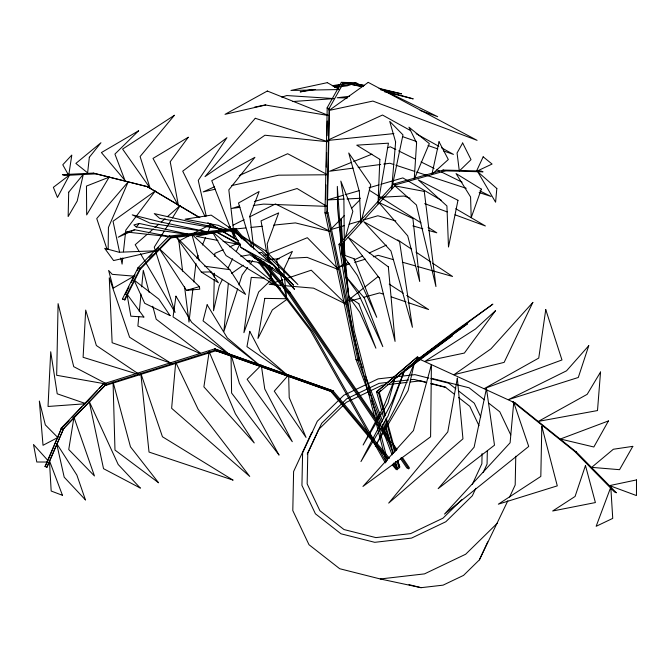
<?xml version="1.0" encoding="UTF-8"?>
<svg xmlns="http://www.w3.org/2000/svg" width="670" height="670" viewBox="0 0 670 670"><rect width="100%" height="100%" fill="white"/><g stroke="black" fill="none" stroke-linecap="round" stroke-linejoin="round"><path stroke-width="1" d="M108.155 249.382L108.431 227.457L128.205 181.838L96.748 218.562L107.141 249.609M327.312 212.884L329.481 109.311L327.195 108.088L325 212.717L355.988 359.413L369.622 395.459M325.645 199.509L325.955 184.861M326.324 167.081L326.633 152.433M326.985 135.692L327.287 121.044M366.021 381.666L357.914 360.234L326.927 213.537L329.121 108.908M482.082 453.548L481.872 463.774L472.333 484.318M487.333 450.885L487.065 464.092L483.171 472.467M515.774 456.22L515.188 484.996L509.585 497.056M214.233 279.482L213.537 310.788L219.232 285.822L222.465 279.29M214.283 277.397L214.375 273.218M214.743 256.526L214.81 253.394L223.219 249.709M228.344 283.351L223.889 331.483L237.657 288.845M138.791 316.768L137.886 326.055L200.255 353.592M139.285 311.609L140.985 294.071M141.688 286.852L143.288 270.345L149.083 292.279M122.761 257.942L122.091 264.114L120.801 257.992M123.439 251.769L125.784 230.153L155.365 190.925L113.029 221.251L119.503 251.87M192.893 289.097L188.982 322.052L184.568 286.76M193.747 281.886L195.942 263.344M68.868 174.368L71.807 155.055L62.771 164.778L68.214 174.502M360.803 222.834L370.778 184.811L348.743 152.995L359.363 191.637L360.753 221.795M168.991 237.079L169.267 236.091L234.416 228.42L236.343 229.241L251.116 246.602M171.193 236.912L170.917 237.9L236.075 230.229L236.343 229.241L171.193 236.912L169.267 236.091M345.167 238.026L352.856 211.343L340.821 181.084L343.886 198.923L344.305 240.991M238.939 284.876L242.138 274.96L247.666 267.389M214.869 350.301L216.15 350.846L216.578 349.698M216.15 350.846L332.638 392.009L333.091 390.87L214.651 348.877L333.091 390.87L389.479 458.288M46.917 467.292L63.7 428.44L46.917 467.292L44.99 466.471L61.774 427.619L54.94 443.867M46.096 464.896L47.302 462.024M48.106 460.114L54.136 445.776M196.829 258.277L198.027 255.429M202.407 245.011L205.589 237.431M207.985 231.753L211.167 224.174L193.622 233.353M307.237 454.026L318.652 429.462L346.331 402.327L358.576 396.481M475.817 488.296L472.358 495.75L445.852 521.729L411.573 538.085L374.748 542.323L340.988 533.797L315.419 513.806L301.935 485.398L302.606 452.887L317.312 421.229L343.819 395.241L354.003 390.384M312.748 432.05L311.265 433.507L293.602 471.529L292.798 510.582L308.996 544.718L339.707 568.73L380.267 578.972L421.07 587.682L443.071 585.153L463.556 575.379L479.393 559.852L487.735 541.879M479.393 559.852L507.86 500.766M228.018 268.075L232.641 258.737M236.343 251.267L240.036 243.788M124.896 299.892L124.352 299.758L140.114 268.293L140.658 268.427L124.896 299.892L122.426 298.937L138.188 267.472L138.732 267.606M125.29 294.448L129 287.045M131.32 282.413L135.022 275.01M137.342 270.378L138.271 268.528M236.343 229.241L235.765 230.287L244.483 240.538M263.871 261.585L290.051 292.354L289.474 293.401L379.974 426.447M388.206 458.515L332.496 391.9L333.091 390.87M258.662 258.637L287.514 292.547L289.474 293.401L290.051 292.354L288.125 291.534M400.384 458.456L406.849 467.953L408.775 468.774L409.378 467.769L402.327 457.401M381.548 410.182L376.641 392.084L377.26 391.087L417.41 356.942L419.336 357.763L378.567 392.905L376.641 392.084L377.269 391.113M384.831 416.036L378.567 392.905L380.761 390.577M417.41 356.942L376.641 392.084M164.15 231.234L154.267 247.121L175.063 312.454L140.44 253.645M165.247 229.475L171.286 219.768M172.383 218.001L180.071 205.64L167.475 216.619M378.567 392.905L379.203 391.933L385.468 415.057M250.119 264.03L252.573 260.663M254.416 258.134L255.647 256.451L253.989 257.623M355.988 359.413L357.914 360.234L358.978 358.819L362.294 367.587M139.301 223.445L133.899 224.919L136.253 226.937L139.301 223.445L187.851 234.132M374.664 417.109L352.361 330.276L339.003 244.324L393.633 184.2L395.568 185.02L340.93 245.145L354.288 331.097L377.109 419.948M61.071 428.247L63.089 429.143L106.27 384.153L103.683 383.6L61.163 428.323L69.035 420.475M71.916 417.444L82.008 406.832M83.448 405.317L97.142 390.911M99.302 388.642L104.344 383.332M105.55 384.915L63.089 429.143M149.217 257.288L152.098 254.349M156.42 249.935L158.581 247.724M171.11 236.753L171.302 237.515L140.348 269.139L140.147 268.385L171.11 236.753L169.183 235.932L138.221 267.565L138.422 268.318M344.363 215.581L330.385 229.718L344.229 225.639M351.716 208.136L359.815 199.953M462.107 499.426L442.979 518.178L410.635 533.613L375.878 537.608L344.012 529.56L319.883 510.699L307.161 483.882L307.79 453.196L321.667 423.323L346.683 398.801L367.939 388.659M497.517 523.019L465.675 554.232L424.504 573.88L380.267 578.972M44.99 466.471L45.694 465.851M147.006 234.441L135.198 244.726L139.393 251.861M148.581 233.076L153.304 228.956M154.879 227.591L158.815 224.157M161.177 222.105L165.113 218.671M392.57 380.526L394.144 379.187M325.36 213.11L325 212.717L326.927 213.537L327.982 212.658L326.7 212.105M357.914 360.234L358.969 359.354L327.982 212.658M363.375 288.251L345.712 302.271L347.705 301.726M364.974 286.978L377.821 276.785L379.572 277.916M231.594 273.402L243.202 265.22M248.185 261.71L249.843 260.546M169.041 236.376L134.737 229.76L126.739 232.046L118.196 237.23L129.226 232.247M189.928 235.287L178.848 241.083L182.617 271.183M223.864 229.785L225.706 228.864M228.47 227.482L230.312 226.56M233.076 225.17L244.14 219.634M249.667 216.862L275.462 203.94L330.595 231.535L295.42 222.909L273.678 225.112M355.862 389.496L366.046 384.639M367.905 383.751L378.089 378.885L394.454 377.009M369.79 387.779L379.036 383.366L388.232 382.31M360.46 395.585L368.944 391.54M370.828 390.635L382.126 385.242L385.25 384.882M348.35 262.531L336.96 267.757L349.723 263.905M354.045 259.927L362.587 256.007M369.229 252.967L386.314 245.136M214.601 186.737L203.211 191.888L215.447 189.174M239.265 175.59L287.648 153.723L327.571 174.761L278.636 175.172L231.753 185.556M131.06 231.418L134.737 229.76M229.751 246.836L239.098 242.741M263.955 255.538L307.329 237.699L338.643 269.633L307.086 257.364L288.51 258.36M351.708 162.316L329.548 171.252L353.073 168.136M353.634 161.537L371.934 154.15M387.344 147.928L390.233 146.764L395.836 149.527M277.991 281.383L269.189 284.34L282.614 285.495M279.951 280.722L282.882 279.733M284.842 279.08L311.265 270.194L345.921 304.088L313.594 288.167L284.675 285.671M281.81 97.15L286.735 95.55L334.33 98.599L292.656 101.538M103.683 383.6L105.81 384.555L216.603 349.707L216.778 350.502L105.977 385.342L104.696 384.789M239.684 206.033L231.77 208.445L239.96 207.323M254.533 201.502L297.086 188.521L326.91 206.352L263.503 204.107L253.268 205.506M354.639 262.422L365.435 259.164M373.291 256.794L378.198 255.32L393.273 259.608M349.171 224.19L361.038 220.698M363.014 220.112L377.855 215.748L395.836 220.949M343.182 195.305L327.27 199.945L343.894 199.107M345.167 194.727L359.095 190.665M369.036 187.767L378.986 184.87M380.97 184.284L402.854 177.91L441.43 200.372M186.469 290.378L199.434 286.626L199.752 289.197L186.469 290.378L159.234 248.587L199.434 286.626M443.054 170.13L393.558 184.032L395.484 184.853L444.981 170.951L443.004 170.046L481.119 171.026L483.045 171.847L444.93 170.867M349.698 301.173L360.661 298.15M363.651 297.321L379.597 292.924L383.516 294.256M333.484 86.531L348.635 82.929L342.512 83.993M312.036 89.42L300.152 91.891L315.302 89.487M254.558 107.158L265.781 104.83M240.597 244.491L216.645 232.138L196.394 236.368L217.968 240.438M334.472 87.318L339.389 86.329M341.357 85.927L355.134 83.139L347.311 85.81L335.469 87.393M240.739 256.359L249.885 254.742L264.491 264.633M332.312 85.76L340.469 84.345M258.896 252.875L261.719 252.448L293.493 285.202L271.844 263.243L265.253 258.762M358.19 167.458L380.686 164.468M383.759 164.066L389.89 163.254L393.859 164.552M349.614 96.262L337.161 97.753L347.521 97.929M384.89 92.033L386.967 91.79L437.669 116.672L420.082 110.416M396.506 376.766L414.914 374.647L428.817 378.165M391.297 381.959L408.675 379.957M410.718 379.722L413.784 379.371L426.731 382.637M387.327 384.647L407.075 382.377M410.191 382.017L420.584 380.82L425.626 382.093M393.876 133.598L327.019 140.533L382.495 115.031L410.685 130.667M223.981 230.145L226.05 229.936M234.333 229.098L245.722 227.942M250.898 227.415L262.288 226.267M85.04 403.792L48.031 406.472L50.711 351.742L57.218 393.809L85.107 403.39M257.548 260.019L260.647 259.851M267.874 259.466L279.222 258.854M95.182 173.907L64.345 175.481L62.419 174.661L93.256 173.086L148.69 186.997L93.289 173.17M347.01 198.948L360.519 198.261M379.22 197.315L404.152 196.059L410.032 198.22M201.369 272.112L211.05 271.886L218.378 282.698L201.369 272.112L175.523 236.133L211.05 271.886M272.598 267.983L269.633 267.983L283.117 276.492L294.49 289.331L275.563 267.983M47.227 462.04L36.791 461.998L33.5 444.512L47.939 460.524M264.424 278.176L251.242 277.388L243.914 332.689L258.679 291.944L272.531 278.661L268.477 278.418M126.739 232.046L168.974 236.627M204.719 266.224L229.86 269.675L245.58 294.381L210.38 271.861M136.253 226.937L185.716 234.123M189.836 234.726L191.896 235.019L189.87 234.575M246.811 260.571L256.962 262.087L266.057 266.283M225.782 230.036L159.728 218.403L154.276 213.613L225.782 229.919M106.321 384.061L56.665 375.284L58.097 303.652L73.725 366.658L106.43 383.768M363.55 86.581L350.519 84.236L361.683 86.681M223.102 241.401L238.52 244.316L240.388 245.186M363.877 85.333L355.77 83.733L363.919 85.534M379.061 88.331L401.581 93.867L380.2 89.135M122.426 298.937L122.97 299.071M388.039 92.535L413.222 98.884L380.568 89.755M431.555 378.324L469.075 387.796L484.435 399.806M430.802 378.667L448.682 383.173L455.876 388.801M431.673 383.617L445.776 387.176M430.718 383.642L445.651 387.411L454.503 394.328M408.968 584.625L421.07 587.682M402.318 262.179L415.383 265.889M417.393 266.467L452.568 276.467L432.535 263.126M412.812 225.865L422.803 228.755M428.8 230.488L436.79 232.808L428.038 227.281M136.043 373.684L83.105 357.303L85.693 310.084L96.363 345.519L140.038 374.924L138.037 374.304M395.844 165.205L414.688 171.386M416.665 172.039L466.253 188.312M479.151 192.541L491.043 196.444L479.846 190.925M391.355 296.911L406.062 301.902M408.022 302.564L428.607 309.54L406.715 295.42M402.662 136.672L416.33 141.437M428.046 145.524L437.812 148.933M443.666 150.976L453.431 154.385L441.605 147.827M216.184 350.712L259.257 365.937M262.188 366.976L332.638 392.009M424.705 203.63L447.217 211.913M455.047 214.802L485.381 225.974L455.784 208.73M329.481 109.311L327.195 108.088M339.003 244.324L340.93 245.145M418.716 358.76L416.79 357.939L514.92 402.871L512.994 402.05M138.188 267.472L140.147 268.385M332.496 391.9L330.57 391.079L387.62 459.302M214.651 348.877L216.603 349.707M227.507 229.559L218.32 225.338L185.079 219.174L211.201 215.129L231.879 229.257M230.271 230.823L233.947 232.515M235.781 233.361L238.545 234.634M398.642 150.901L415.442 159.184M421.036 161.947L434.11 168.388M436.907 169.761L439.713 171.143M441.572 172.064L462.107 182.181M240.974 247.431L272.749 264.616L280.144 273.1L240.974 247.431L232.046 229.475L272.749 264.616M416.145 133.698L438.875 146.311M216.645 232.138L238.52 244.316M199.903 217.624L146.839 186.344L198.873 217.34M209.769 223.504L220.53 229.919M223.219 231.527L238.47 240.605M207.842 222.683L220.397 230.17M222.197 231.234L238.344 240.857M369.379 190.28L421.028 222.867M389.203 284.13L403.214 293.167M397.704 239.919L411.64 249.198M415.986 252.096L430.793 261.962M233.604 230.438L237.917 233.378M240.497 235.145L242.222 236.317M200.498 353.174L156.194 319.213L152.768 306.249M488.48 402.963L499.795 411.807L510.733 434.872M458.272 390.677L474.251 403.173L480.775 416.916M458.523 397.478L469.779 406.28L478.991 425.701M574.508 451.304L513.011 401.925L514.937 402.745L576.434 452.124L574.508 451.228L614.474 491.973L616.4 492.793L576.434 452.049M229.86 269.675L191.838 234.215L199.308 260.756M260.588 259.458L289.44 293.368M234.508 230.254L241.887 238.93M393.508 463.104L398.206 468.724M392.905 464.134L397.603 469.754M392.319 464.913L396.347 469.729M287.514 292.547L391.565 445.491M255.019 255.915L312.446 331.457L373.927 440.207M252.456 254.265L256.241 259.248M258.771 262.565L310.52 330.637L370.468 436.673M290.051 292.354L389.396 438.389M392.335 442.711L397.034 449.62M381.146 428.172L391.138 442.862M393.491 446.312L396.431 450.634M401.129 457.543L408.775 468.774M377.009 445.651L386.23 461.965M373.031 441.203L385.325 462.953M205.087 216.561L182.717 171.168L226.929 137.702L198.261 180.431L206.234 216.1M230.689 228.721L211.745 180.674L254.91 157.333L228.822 189.861L234.475 238.336L231.443 230.647M365.611 376.356L382.562 421.17M383.299 423.122L388.458 436.756M397.662 461.119L399.873 466.965M368.232 387.511L381.49 422.586M382.227 424.537L385.912 434.277M387.386 438.18L392.913 452.786M371.465 400.333L380.669 424.688M381.406 426.639L382.511 429.562M383.985 433.456L392.092 454.888M395.04 462.685L396.514 466.58M252.088 247.49L238.487 203.018L259.131 191.511L249.868 215.941L253.771 249.173M386.28 418.072L395.275 451.253M397.72 460.307L399.63 467.342M385.652 419.052L394.638 452.233M397.092 461.278L399.002 468.313M382.093 412.192L383.726 418.231M384.538 421.246L393.257 453.423M395.442 461.463L397.344 468.498M283.184 284.641L276.509 259.541L292.38 251.384L283.611 269.968L285.521 287.422M283.979 287.648L286.651 297.689L285.864 290.504M378.667 426.003L385.928 454.277M386.707 457.3L387.486 460.332M375.962 422.15L386.079 461.53M214.852 349.681L214.676 348.886L103.884 383.734L104.051 384.521M105.81 384.555L105.977 385.342M266.719 252.758L261.032 220.866L278.678 212.884L267.154 243.981L269.231 261.225M267.087 254.809L268.008 259.96M269.106 266.132L269.658 269.214M270.027 271.275L271.308 278.477L270.579 272.389M269.717 265.286L270.211 269.34M341.734 243.604L345.745 277.991L342.722 243.16M341.139 242.498L337.328 186.394L337.546 208.043L342.278 255.664L341.315 244.525M345.017 255.856L343.903 241.342L344.564 260.772L348.886 298.175L345.176 257.925M342.588 241.125L341.105 218.738L341.708 242.565M636.5 479.921L636.458 495.566L609.574 485.608L636.5 479.921M431.413 364.673L430.592 436.815L362.947 486.445L413.432 430.576L431.413 364.673M541.804 426.288L540.824 476.429L498.338 504.183L557.289 485.859L541.804 426.288M68.692 192.223L68.147 216.536L77.192 201.092L83.331 174.292L68.692 192.223M379.848 159.343L378.022 203.889L388.441 143.179L356.733 145.172L379.848 159.343M416.598 142.886L414.219 179.317L429.328 143.606L408.96 127.2L416.598 142.886M600.538 372.034L597.498 410.559L538.404 421.371L587.18 394.328L600.538 372.034M395.618 141.99L391.699 188.831L402.972 134.879L389.739 121.404L395.618 141.99M175.716 362.269L171.629 408.29L249.734 476.404L198.194 409.412L175.716 362.269M496.822 188.496L495.599 202.214L477.76 171.813L496.822 188.496M513.731 402.419L510.105 442.786L444.52 514.099L528.714 446.446L513.731 402.419M89.336 157.274L87.628 172.86L75.877 163.421L100.944 142.752L89.336 157.274M175.942 296.19L173.061 316.893L229.4 354.397L191.654 322.312L175.942 296.19M545.757 309.615L538.755 358.073L484.318 388.592L561.971 359.966L545.757 309.615M209.166 351.75L203.898 386.866L254.248 442.954L235.396 413.817L209.166 351.75M73.968 417.276L68.742 449.52L94.453 475.96L73.968 417.276M264.792 298.393L257.967 338.434L272.33 309.9L287.79 298.745L264.792 298.393M457.325 378.173L447.794 431.899L388.684 503.111L462.953 438.85L457.325 378.173M249.768 331.349L246.954 346.658L287.02 374.756L260.638 352.102L249.768 331.349M457.97 200.313L448.49 247.021L446.915 205.958L418.256 179.845L457.97 200.313M486.462 388.474L474.109 447.208L438.163 488.639L494.494 445.19L486.462 388.474M439.026 141.739L431.907 174.351L448.314 159.535L439.026 141.739M414.437 362.663L408.08 390.568L375.267 446.262L399.99 398.926L414.437 362.663M207.147 304.783L203.043 320.863L260.379 365.879L227.306 337.889L207.147 304.783M394.588 379.555L387.972 403.005L363.107 445.014L384.144 405.484L394.588 379.555M588.754 345.712L578.294 377.478L508.404 399.638L566.527 370.812L588.754 345.712M585.463 465.516L575.069 496.462L552.666 510.992L595.395 502.559L585.463 465.516M481.361 189.124L471.203 217.658L470.583 196.947L456.052 173.572L481.361 189.124M404.554 370.376L388.031 416.103L360.946 461.571L392.067 401.858L404.554 370.376M610.797 487.165L596.149 526.302L612.74 518.387L610.797 487.165M483.171 156.822L476.378 171.428L492.073 164.049L483.171 156.822M532.851 302.43L504.133 362.386L454 374.689L490.943 348.861L532.851 302.43M69.521 175.004L57.461 197.449L53.365 187.324L69.521 175.004M462.66 143.011L457.057 153.011L459.31 170.992L471.018 159.661L462.66 143.011M608.444 420.936L593.838 446.991L560.38 439.009L608.444 420.936M341.365 82.46L327.111 107.811L329.037 108.632L343.291 83.281L341.365 82.46M632.807 446.354L619.541 469.687L591.677 467.358L613.343 449.252L632.807 446.354M109.101 177.19L86.681 214.903L86.463 186.076L109.101 177.19M495.574 310.604L464.377 353.057L424.956 361.373L475.424 329.037L495.574 310.604M188.253 137.266L170.214 161.746L178.48 205.849L153.003 158.405L188.253 137.266M174.409 115.299L140.097 156.537L150.038 188.027L122.593 149.067L174.409 115.299M255.287 118.289L204.987 176.645L264.943 135.231L328.258 141.789L255.287 118.289M288.644 374.857L274.273 391.163L306.048 437.443L289.206 397.578L288.644 374.857M261.292 365.192L247.138 379.295L292.296 441.697L264.75 388.935L261.292 365.192M138.631 130.767L114.922 154.075L124.963 180.439L101.413 152.567L138.631 130.767M429.897 350.745L404.705 370.242L467.66 323.644L429.897 350.745M423.164 356.725L393.65 379.522L452.459 335.595L423.164 356.725M457.342 329.481L414.336 362.001L492.885 304.13L457.342 329.481M368.224 82.377L329.137 110.424L372.88 101.078L477.082 140.34L368.224 82.377M134.008 276.166L113.305 288.1L108.624 270.454L112.208 274.332L134.008 276.166M267.322 91.028L225.02 114.344L265.58 105.031L328.811 115.592L267.322 91.028M57.829 437.535L43.022 445.29L39.346 401.045L45.334 424.897L57.829 437.535M156.244 250.764L113.59 260.571L104.671 248.327L119.084 252.247L156.244 250.764M327.312 82.653L290.947 90.45L339.422 89.537L327.312 82.653M355.837 82.787L341.323 82.318L343.249 83.139L357.763 83.608L355.837 82.787M143.874 317.019L130.859 316.19L126.965 294.138L143.874 317.019M208.73 232.197L149.929 223.085L132.233 214.861L160.197 221.879L208.73 232.197M424.269 191.394L394.957 185.883L416.43 204.978L435.944 286.542L424.269 191.394M232.951 480.072L149.025 452.074L140.8 373.257L162.45 436.756L232.951 480.072M170.842 363.182L112.133 342.739L109.269 277.774L129.586 337.245L170.842 363.182M354.128 258.746L342.538 254.617L357.437 275.445L376.741 317.287L354.128 258.746M62.469 495.323L51.18 491.026L49.421 460.566L62.469 495.323M412.913 218.554L378.659 202.348L407.703 235.84L419.713 281.484L412.913 218.554M170.088 315.62L144.703 303.301L134.025 280.043L158.874 299.138L170.088 315.62M140.248 488.02L103.523 468.665L89.16 401.297L118.188 464.486L140.248 488.02M399.546 241.518L363.827 221.787L390.937 250.99L412.418 327.278L399.546 241.518M280.06 288.134L226.05 255.588L212.373 231.795L280.06 288.134M265.848 251.041L243.076 236.761L262.154 250.747L297.907 284.532L265.848 251.041M358.852 303.77L349.145 297.128L359.798 312.287L375.904 348.207L358.852 303.77M388.34 266.869L348.207 237.331L379.505 278.243L395.074 341.415L388.34 266.869M158.522 482.718L114.98 450.072L113.054 381.975L130.466 446.815L158.522 482.718M85.433 499.887L64.203 477.182L56.623 443.44L76.874 475.08L85.433 499.887M364.363 298.091L345.536 276.065L358.475 294.021L382.821 346.641L364.363 298.091M278.971 454.955L231.602 393.039L231.033 354.497L239.391 383.391L278.971 454.955"/></g></svg>
